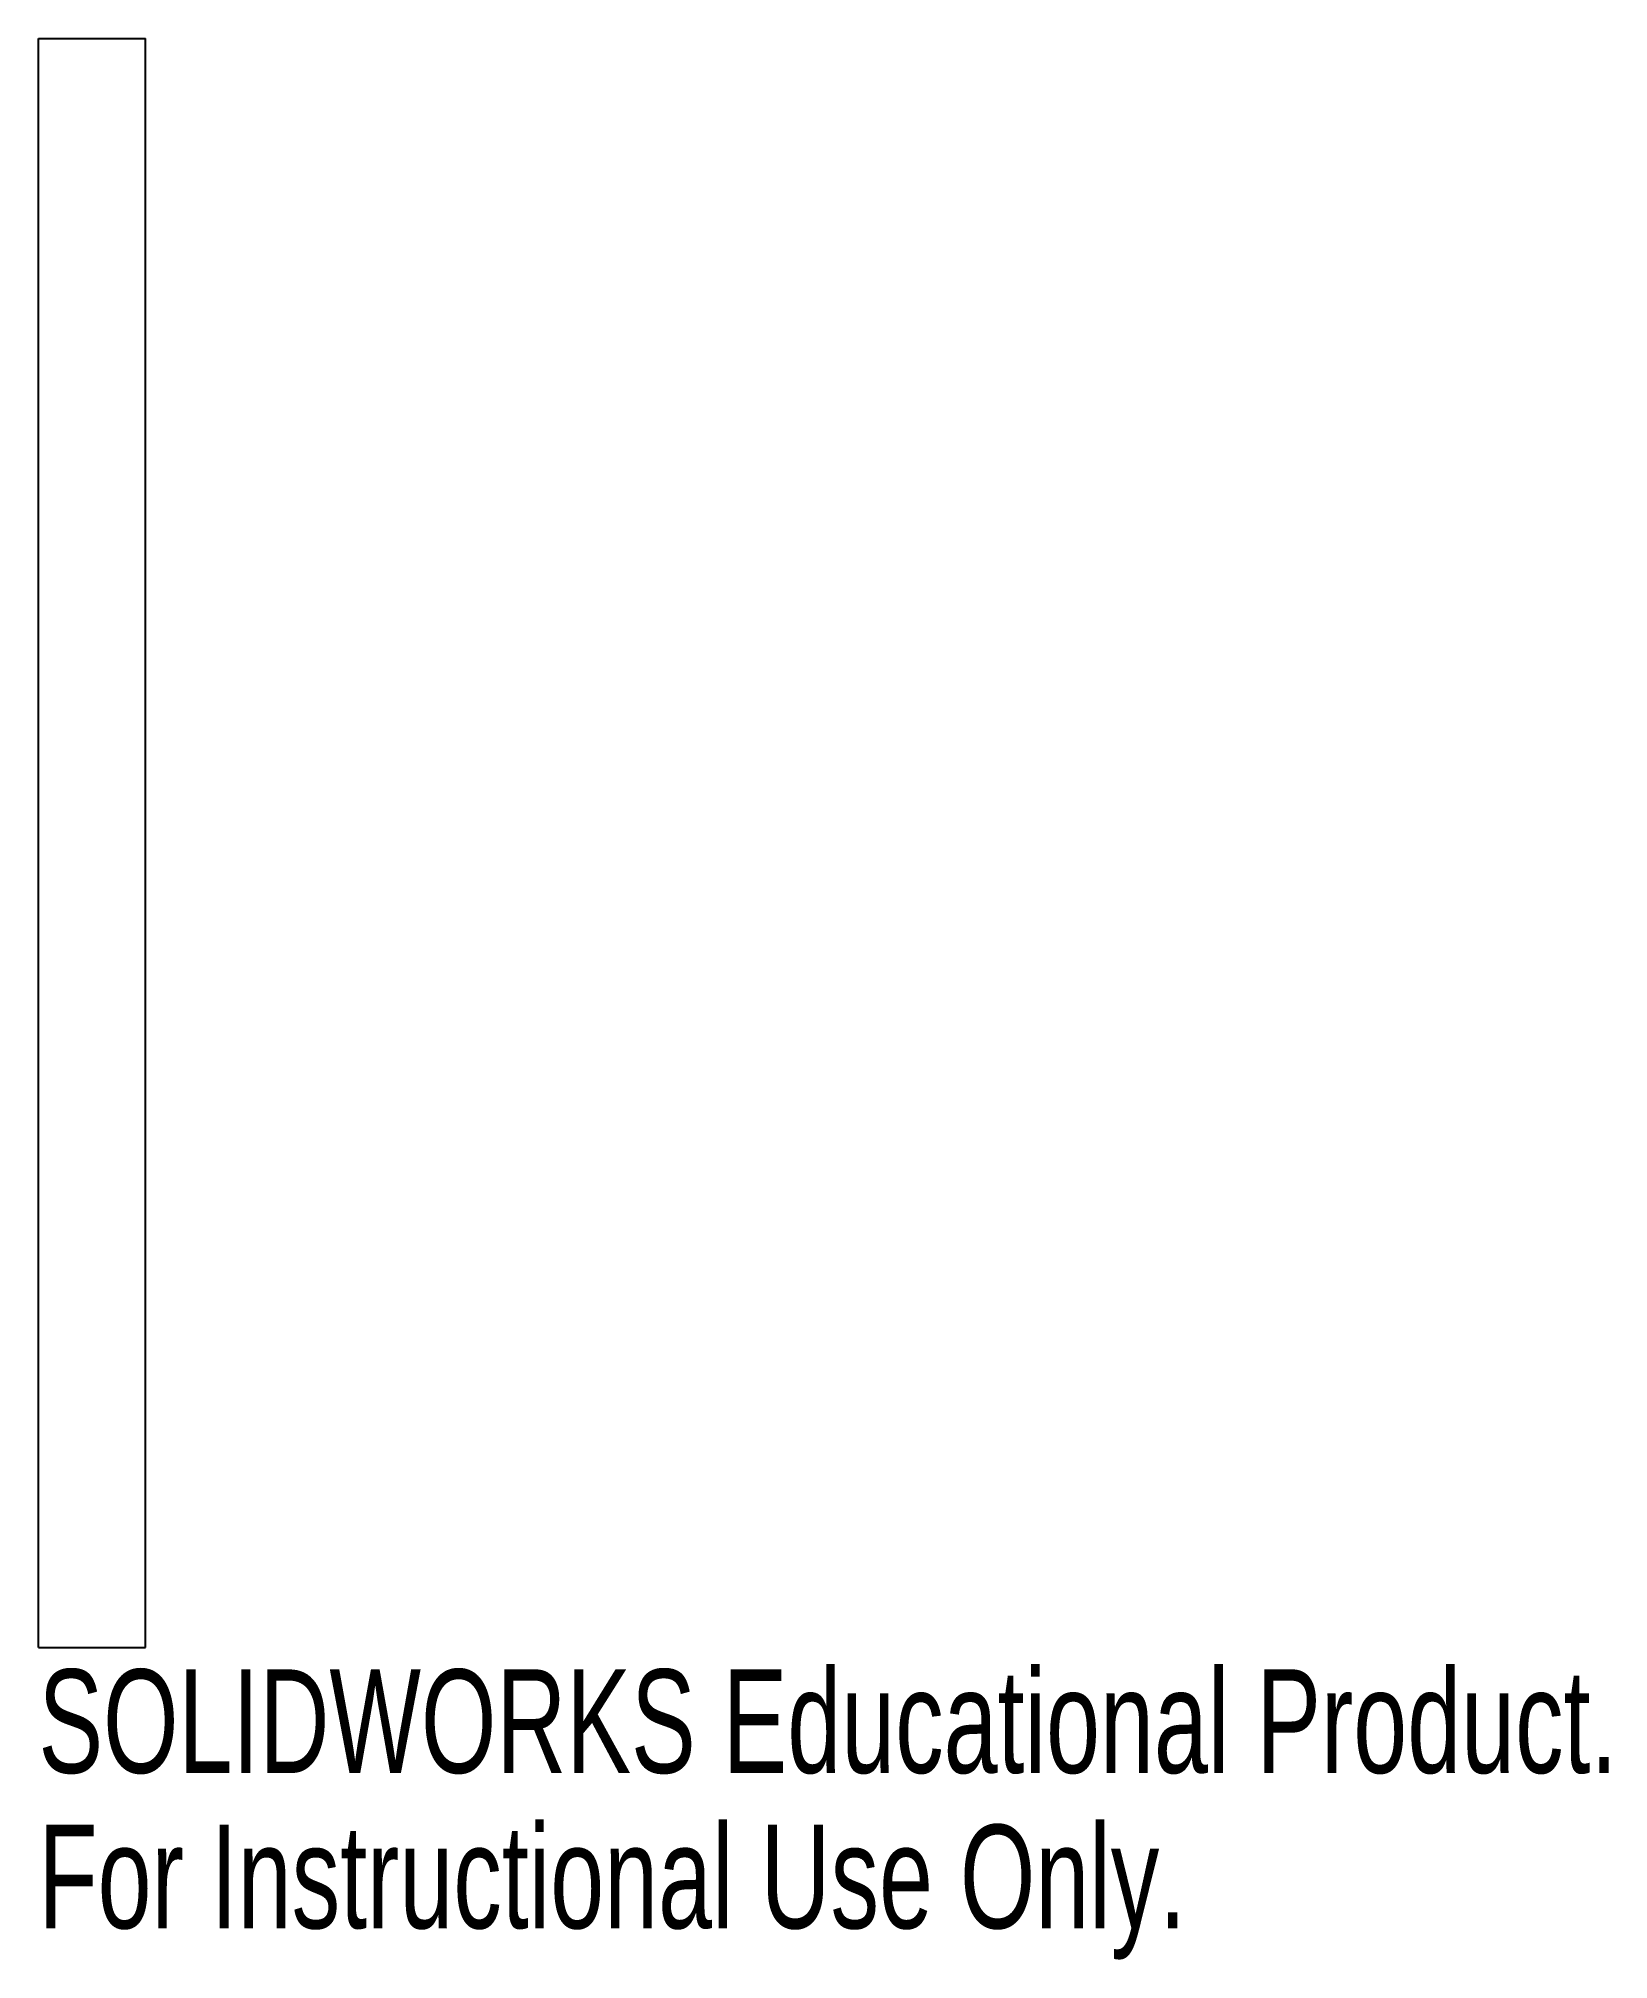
# Paper-space layout '_Right' of a CAD drawing. Header units: millimetres. Extents: x -5 to 68.3, y -45 to 44.6.
import ezdxf

# ---------------------------------------------------------------- set-up
doc = ezdxf.new("R2010")
doc.units = ezdxf.units.MM
doc.styles.add('SLDTEXTSTYLE0', font='TXT', dxfattribs={"width": 0.7})

psp = doc.layouts.new('_Right')

# ---------------------------------------------------------------- linework, layer by layer
at = {"color": 7, "linetype": 'Continuous', "lineweight": 25}
for p, q in [((-5, -30.465), (-5, 44.62)), ((-5, 44.62), (0, 44.62)), ((0, -30.465), (0, 44.62)), ((-5, -30.465), (0, -30.465))]:
    psp.add_line(p, q, dxfattribs=at)

# ---------------------------------------------------------------- texts
at = {"color": 7, "linetype": 'Continuous', "char_height": 4.83362, "attachment_point": 1, "style": 'SLDTEXTSTYLE0'}
for s, insert in [('SOLIDWORKS Educational Product.', (-5, -31.485)), ('For Instructional Use Only.', (-5, -38.735))]:
    psp.add_mtext(s, dxfattribs=dict(at, insert=insert))

doc.saveas('drawing.dxf')
